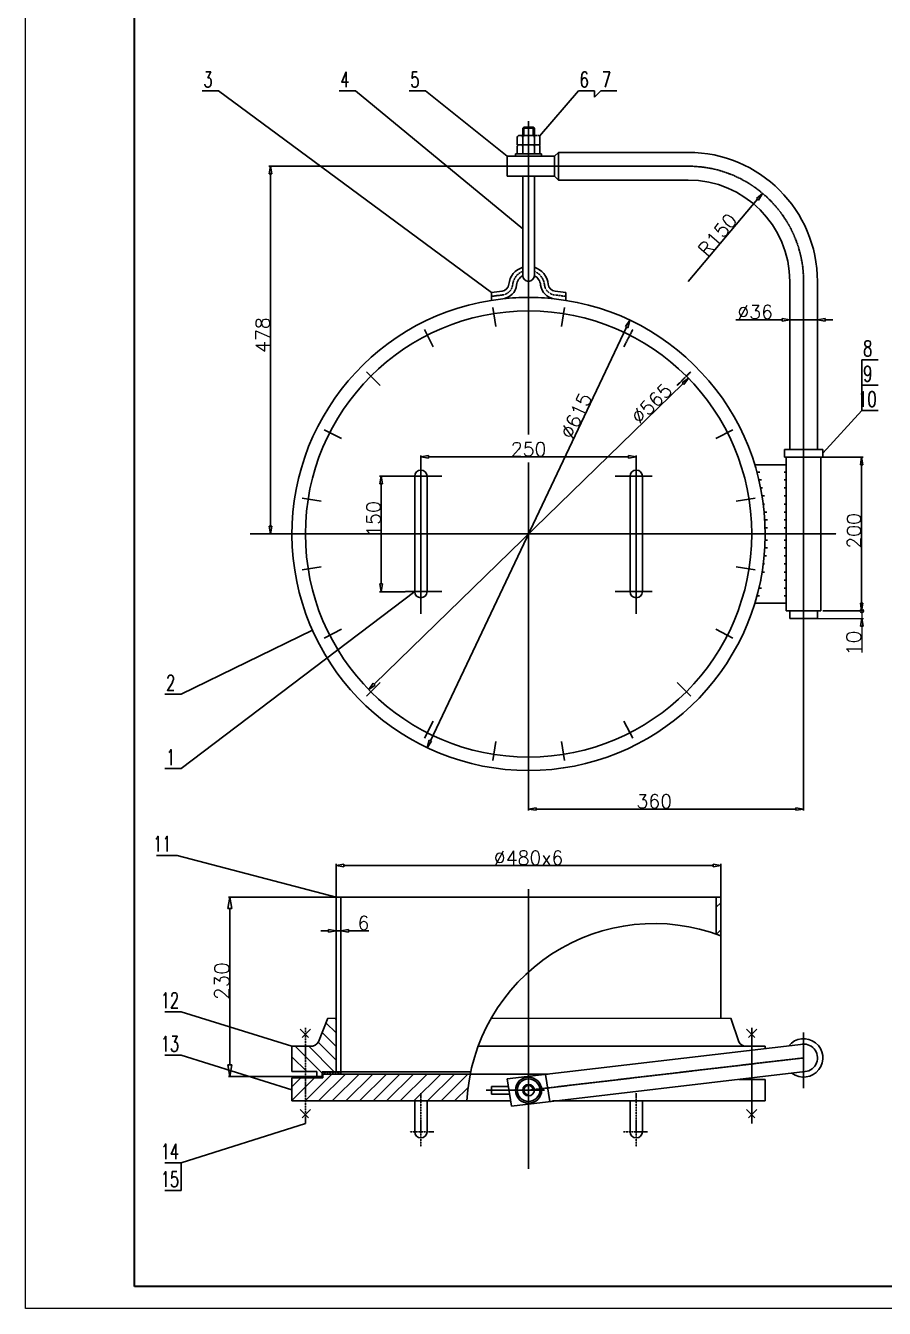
# Model space of a CAD drawing. Header units: millimetres. Extents: x 1541 to 38856, y -668 to 24805.
# Drawn here: x 31784 to 32900, y 17245 to 18912 of the extents above; entities that cross this region are included whole.
import ezdxf
from ezdxf.enums import TextEntityAlignment as Align

# ---------------------------------------------------------------- set-up
doc = ezdxf.new("R2010")
doc.units = ezdxf.units.MM
for name, pattern in [('ACAD_ISO05W100', [33, 24, -3, 0, -3, 0, -3]), ('ACAD_ISO12W100', [22.4, 12, -3, 0.7, -3, 0.7, -3]), ('CENTER', [6.25, 5, -0.5, 0.25, -0.5])]:
    doc.linetypes.add(name, pattern=pattern)
for name, color, linetype in [('2', 1, 'Continuous'), ('CENTER', 7, 'Continuous'), ('TITLE', 9, 'Continuous')]:
    doc.layers.add(name, color=color, linetype=linetype)
doc.layers.add('双点划线', color=6, linetype='ACAD_ISO12W100', lineweight=18)
doc.styles.add('HZ', font='txt.shx', dxfattribs={"width": 0.7, "bigfont": 'gbcbig.shx'})
doc.styles.get("Standard").update_dxf_attribs({"font": 'txt', "bigfont": 'gbcbig.shx'})
doc.dimstyles.get("Standard").update_dxf_attribs({"dimscale": 10, "dimtxt": 3, "dimasz": 2, "dimexe": 2, "dimexo": 0.0625, "dimgap": 1, "dimtad": 0, "dimtih": 1, "dimtoh": 1, "dimdec": 4, "dimzin": 0, "dimdsep": 46, "dimtxsty": 'Standard', "dimcen": 0.09, "dimadec": 0, "dimazin": 0, "dimtfac": 1, "dimtdec": 4, "dimtofl": 0, "dimtmove": 0, "dimatfit": 3, "dimfxl": 1, "dimtolj": 1, "dimtzin": 0, "dimarcsym": 0})

# ---------------------------------------------------------------- blocks, each defined once
blk = doc.blocks.new('_CLOSEDBLANK')
at = {"color": 0, "linetype": 'ByBlock'}
for p, q in [((-1, -0.17), (-1, 0.17)), ((-1, 0.17), (0, 0)), ((0, 0), (-1, -0.17))]:
    blk.add_line(p, q, dxfattribs=at)
blk = doc.blocks.new('*D98')
at = {"layer": 'CENTER', "color": 1, "lineweight": -2, "transparency": 16777216}
for p, q in [((32188, 17779.6), (32188, 17822.6)), ((32198, 17820.6), (32678.1, 17820.6)), ((32688.1, 17779.6), (32688.1, 17822.6))]:
    blk.add_line(p, q, dxfattribs=at)
at = {"layer": 'Defpoints', "color": 0, "transparency": 16777216}
for p in [(32688.1, 17820.6), (32188, 17779.5), (32688.1, 17779.5)]:
    blk.add_point(p, dxfattribs=at)
at = {"layer": 'CENTER', "color": 1, "lineweight": -2, "transparency": 16777216, "xscale": 10, "yscale": 10, "zscale": 10, "rotation": 180}
blk.add_blockref('_CLOSEDBLANK', (32188, 17820.6), dxfattribs=at)
at = {"layer": 'CENTER', "color": 1, "lineweight": -2, "transparency": 16777216, "xscale": 10, "yscale": 10, "zscale": 10}
blk.add_blockref('_CLOSEDBLANK', (32688.1, 17820.6), dxfattribs=at)
at = {"layer": 'CENTER', "color": 1, "transparency": 16777216, "insert": (32438.1, 17830.6), "char_height": 18, "attachment_point": 5}
blk.add_mtext('\\A1;%%C480x6', dxfattribs=at)
blk = doc.blocks.new('*D99')
at = {"layer": 'CENTER', "color": 1, "lineweight": -2, "transparency": 16777216}
for p, q in [((32277.5, 18326.5), (32244.5, 18326.5)), ((32246.5, 18316.5), (32246.5, 18186.5)), ((32277.5, 18176.5), (32244.5, 18176.5))]:
    blk.add_line(p, q, dxfattribs=at)
at = {"layer": 'Defpoints', "color": 0, "transparency": 16777216}
for p in [(32277.6, 18326.5), (32246.5, 18176.5), (32277.6, 18176.5)]:
    blk.add_point(p, dxfattribs=at)
at = {"layer": 'CENTER', "color": 1, "lineweight": -2, "transparency": 16777216, "xscale": 10, "yscale": 10, "zscale": 10}
for p, rotation in [((32246.5, 18326.5), 90), ((32246.5, 18176.5), 270)]:
    blk.add_blockref('_CLOSEDBLANK', p, dxfattribs=dict(at, rotation=rotation))
at = {"layer": 'CENTER', "color": 1, "transparency": 16777216, "insert": (32236.5, 18271), "char_height": 18, "attachment_point": 5, "rotation": 90}
blk.add_mtext('\\A1;150', dxfattribs=at)
blk = doc.blocks.new('*D100')
at = {"layer": 'CENTER', "color": 1, "lineweight": -2, "transparency": 16777216}
for p, q in [((32298.1, 18351.6), (32298.1, 18353.6)), ((32308.1, 18351.6), (32568.1, 18351.6)), ((32578.1, 18351.6), (32578.1, 18353.6))]:
    blk.add_line(p, q, dxfattribs=at)
at = {"layer": 'Defpoints', "color": 0, "transparency": 16777216}
for p in [(32298.1, 18351.5), (32578.1, 18351.6), (32578.1, 18351.5)]:
    blk.add_point(p, dxfattribs=at)
at = {"layer": 'CENTER', "color": 1, "lineweight": -2, "transparency": 16777216, "xscale": 10, "yscale": 10, "zscale": 10, "rotation": 180}
blk.add_blockref('_CLOSEDBLANK', (32298.1, 18351.6), dxfattribs=at)
at = {"layer": 'CENTER', "color": 1, "lineweight": -2, "transparency": 16777216, "xscale": 10, "yscale": 10, "zscale": 10}
blk.add_blockref('_CLOSEDBLANK', (32578.1, 18351.6), dxfattribs=at)
at = {"layer": 'CENTER', "color": 1, "transparency": 16777216, "insert": (32438.1, 18361.6), "char_height": 18, "attachment_point": 5}
blk.add_mtext('\\A1;250', dxfattribs=at)
blk = doc.blocks.new('*D101')
at = {"layer": 'CENTER', "color": 1, "lineweight": -2, "transparency": 16777216}
for p, q in [((32393.3, 18729.5), (32100.5, 18729.5)), ((32102.5, 18719.5), (32102.5, 18261.5)), ((32076.2, 18251.5), (32104.5, 18251.5))]:
    blk.add_line(p, q, dxfattribs=at)
at = {"layer": 'Defpoints', "color": 0, "transparency": 16777216}
for p in [(32393.3, 18729.5), (32076.1, 18251.5), (32102.5, 18251.5)]:
    blk.add_point(p, dxfattribs=at)
at = {"layer": 'CENTER', "color": 1, "lineweight": -2, "transparency": 16777216, "xscale": 10, "yscale": 10, "zscale": 10}
for p, rotation in [((32102.5, 18729.5), 90), ((32102.5, 18251.5), 270)]:
    blk.add_blockref('_CLOSEDBLANK', p, dxfattribs=dict(at, rotation=rotation))
at = {"layer": 'CENTER', "color": 1, "transparency": 16777216, "insert": (32092.5, 18510), "char_height": 18, "attachment_point": 5, "rotation": 90}
blk.add_mtext('\\A1;478', dxfattribs=at)
blk = doc.blocks.new('*D102')
at = {"layer": 'CENTER', "color": 1, "lineweight": -2, "transparency": 16777216}
blk.add_line((32310.6, 17982.7), (32565.5, 18520.3), dxfattribs=at)
at = {"layer": 'Defpoints', "color": 0, "transparency": 16777216}
for p in [(32569.8, 18529.4), (32306.3, 17973.7)]:
    blk.add_point(p, dxfattribs=at)
at = {"layer": 'CENTER', "color": 1, "lineweight": -2, "transparency": 16777216, "xscale": 10, "yscale": 10, "zscale": 10}
for p, rotation in [((32569.8, 18529.4), 64.63164937773121), ((32306.3, 17973.7), 244.6316493777312)]:
    blk.add_blockref('_CLOSEDBLANK', p, dxfattribs=dict(at, rotation=rotation))
at = {"layer": 'CENTER', "color": 1, "transparency": 16777216, "insert": (32499.9, 18405.2), "char_height": 18, "attachment_point": 5, "rotation": 64.6316}
blk.add_mtext('\\A1;%%c615', dxfattribs=at)
blk = doc.blocks.new('*D103')
at = {"layer": 'CENTER', "color": 1, "lineweight": -2, "transparency": 16777216}
blk.add_line((32237.5, 18056.2), (32638.7, 18446.8), dxfattribs=at)
at = {"layer": 'Defpoints', "color": 0, "transparency": 16777216}
for p in [(32645.9, 18453.8), (32230.3, 18049.2)]:
    blk.add_point(p, dxfattribs=at)
at = {"layer": 'CENTER', "color": 1, "lineweight": -2, "transparency": 16777216, "xscale": 10, "yscale": 10, "zscale": 10}
for p, rotation in [((32645.9, 18453.8), 44.23237236222593), ((32230.3, 18049.2), 224.2323723622259)]:
    blk.add_blockref('_CLOSEDBLANK', p, dxfattribs=dict(at, rotation=rotation))
at = {"layer": 'CENTER', "color": 1, "transparency": 16777216, "insert": (32598, 18421.1), "char_height": 18, "attachment_point": 5, "rotation": 44.2324}
blk.add_mtext('\\A1;%%c565', dxfattribs=at)
blk = doc.blocks.new('*D104')
at = {"layer": 'CENTER', "color": 1, "lineweight": -2, "transparency": 16777216}
blk.add_line((32645.6, 18579.5), (32735.8, 18686.6), dxfattribs=at)
at = {"layer": 'Defpoints', "color": 0, "transparency": 16777216}
for p in [(32742.2, 18694.2), (32645.6, 18579.5)]:
    blk.add_point(p, dxfattribs=at)
at = {"layer": 'CENTER', "color": 1, "lineweight": -2, "transparency": 16777216, "xscale": 10, "yscale": 10, "zscale": 10, "rotation": 49.89302261797197}
blk.add_blockref('_CLOSEDBLANK', (32742.2, 18694.2), dxfattribs=at)
at = {"layer": 'CENTER', "color": 1, "transparency": 16777216, "insert": (32683.8, 18640.4), "char_height": 18, "attachment_point": 5, "rotation": 49.893}
blk.add_mtext('\\A1;R150', dxfattribs=at)
blk = doc.blocks.new('*D105')
at = {"layer": 'CENTER', "color": 1, "lineweight": -2, "transparency": 16777216}
for p, q in [((32767.6, 18530), (32707.6, 18530)), ((32777.6, 18534.4), (32777.6, 18528)), ((32813.6, 18530), (32777.6, 18530)), ((32813.6, 18534.4), (32813.6, 18528)), ((32823.6, 18530), (32833.6, 18530))]:
    blk.add_line(p, q, dxfattribs=at)
at = {"layer": 'Defpoints', "color": 0, "transparency": 16777216}
for p in [(32777.6, 18534.5), (32777.6, 18530), (32813.6, 18534.5)]:
    blk.add_point(p, dxfattribs=at)
at = {"layer": 'CENTER', "color": 1, "lineweight": -2, "transparency": 16777216, "xscale": 10, "yscale": 10, "zscale": 10}
blk.add_blockref('_CLOSEDBLANK', (32777.6, 18530), dxfattribs=at)
at = {"layer": 'CENTER', "color": 1, "lineweight": -2, "transparency": 16777216, "xscale": 10, "yscale": 10, "zscale": 10, "rotation": 180}
blk.add_blockref('_CLOSEDBLANK', (32813.6, 18530), dxfattribs=at)
at = {"layer": 'CENTER', "color": 1, "transparency": 16777216, "insert": (32732.6, 18540), "char_height": 18, "attachment_point": 5}
blk.add_mtext('\\A1;%%C36', dxfattribs=at)
blk = doc.blocks.new('*D106')
at = {"layer": 'CENTER', "color": 1, "lineweight": -2, "transparency": 16777216}
for p, q in [((32178.1, 17735.8), (32168.1, 17735.8)), ((32188.1, 17736.2), (32188.1, 17733.8)), ((32188.1, 17735.8), (32194.1, 17735.8)), ((32194.1, 17736.2), (32194.1, 17733.8)), ((32204.1, 17735.8), (32230.5, 17735.8))]:
    blk.add_line(p, q, dxfattribs=at)
at = {"layer": 'Defpoints', "color": 0, "transparency": 16777216}
for p in [(32188.1, 17736.3), (32194.1, 17736.3), (32194.1, 17735.8)]:
    blk.add_point(p, dxfattribs=at)
at = {"layer": 'CENTER', "color": 1, "lineweight": -2, "transparency": 16777216, "xscale": 10, "yscale": 10, "zscale": 10}
blk.add_blockref('_CLOSEDBLANK', (32188.1, 17735.8), dxfattribs=at)
at = {"layer": 'CENTER', "color": 1, "lineweight": -2, "transparency": 16777216, "xscale": 10, "yscale": 10, "zscale": 10, "rotation": 180}
blk.add_blockref('_CLOSEDBLANK', (32194.1, 17735.8), dxfattribs=at)
at = {"layer": 'CENTER', "color": 1, "transparency": 16777216, "insert": (32223.5, 17745.8), "char_height": 18, "attachment_point": 5}
blk.add_mtext('\\A1;6', dxfattribs=at)
blk = doc.blocks.new('*D119')
at = {"layer": 'CENTER', "color": 1, "lineweight": -2, "transparency": 16777216}
for p, q in [((32795.6, 18115.2), (32795.6, 17892)), ((32438.1, 17900.7), (32438.1, 17892)), ((32448.1, 17894), (32785.6, 17894))]:
    blk.add_line(p, q, dxfattribs=at)
at = {"layer": 'Defpoints', "color": 0, "transparency": 16777216}
for p in [(32795.6, 18115.3), (32438.1, 17900.8), (32795.6, 17894)]:
    blk.add_point(p, dxfattribs=at)
at = {"layer": 'CENTER', "color": 1, "lineweight": -2, "transparency": 16777216, "xscale": 10, "yscale": 10, "zscale": 10, "rotation": 180}
blk.add_blockref('_CLOSEDBLANK', (32438.1, 17894), dxfattribs=at)
at = {"layer": 'CENTER', "color": 1, "lineweight": -2, "transparency": 16777216, "xscale": 10, "yscale": 10, "zscale": 10}
blk.add_blockref('_CLOSEDBLANK', (32795.6, 17894), dxfattribs=at)
at = {"layer": 'CENTER', "color": 1, "transparency": 16777216, "insert": (32601.5, 17904), "char_height": 18, "attachment_point": 5}
blk.add_mtext('\\A1;360', dxfattribs=at)
blk = doc.blocks.new('*D120')
at = {"layer": 'CENTER', "color": 1, "lineweight": -2, "transparency": 16777216}
for p, q in [((32820.7, 18351.5), (32873, 18351.5)), ((32871, 18341.5), (32871, 18161.5)), ((32820.7, 18151.5), (32873, 18151.5))]:
    blk.add_line(p, q, dxfattribs=at)
at = {"layer": 'Defpoints', "color": 0, "transparency": 16777216}
for p in [(32820.6, 18351.5), (32820.6, 18151.5), (32871, 18151.5)]:
    blk.add_point(p, dxfattribs=at)
at = {"layer": 'CENTER', "color": 1, "lineweight": -2, "transparency": 16777216, "xscale": 10, "yscale": 10, "zscale": 10}
for p, rotation in [((32871, 18351.5), 90), ((32871, 18151.5), 270)]:
    blk.add_blockref('_CLOSEDBLANK', p, dxfattribs=dict(at, rotation=rotation))
at = {"layer": 'CENTER', "color": 1, "transparency": 16777216, "insert": (32861, 18255.5), "char_height": 18, "attachment_point": 5, "rotation": 90}
blk.add_mtext('\\A1;200', dxfattribs=at)
blk = doc.blocks.new('*D124')
at = {"layer": 'CENTER', "color": 1, "lineweight": -2, "transparency": 16777216}
for p, q in [((32188, 17779.5), (32047.9, 17779.5)), ((32049.9, 17764.5), (32049.9, 17561.5)), ((32163, 17546.5), (32047.9, 17546.5))]:
    blk.add_line(p, q, dxfattribs=at)
at = {"layer": 'Defpoints', "color": 0, "transparency": 16777216}
for p in [(32188.1, 17779.5), (32049.9, 17546.5), (32163.1, 17546.5)]:
    blk.add_point(p, dxfattribs=at)
at = {"layer": 'CENTER', "color": 1, "lineweight": -2, "transparency": 16777216, "xscale": 15, "yscale": 15, "zscale": 15}
for p, rotation in [((32049.9, 17779.5), 90), ((32049.9, 17546.5), 270)]:
    blk.add_blockref('_CLOSEDBLANK', p, dxfattribs=dict(at, rotation=rotation))
at = {"layer": 'CENTER', "color": 1, "transparency": 16777216, "insert": (32039.4, 17670.3), "char_height": 19, "attachment_point": 5, "rotation": 90}
blk.add_mtext('\\A1;230', dxfattribs=at)
blk = doc.blocks.new('_DOTSMALL')
at = {"color": 0, "linetype": 'ByBlock', "const_width": 0.5}
blk.add_lwpolyline([(-0.0625, 0, 1), (0.0625, 0, 1)], format="xyb", close=True, dxfattribs=at)
blk = doc.blocks.new('*D135')
at = {"layer": '2', "color": 1, "lineweight": 0, "transparency": 16777216}
for p, q in [((32871.3, 18151.5), (32871.3, 18161.5)), ((32813.7, 18141.5), (32873.3, 18141.5)), ((32820.7, 18151.5), (32873.3, 18151.5)), ((32871.3, 18151.5), (32871.3, 18141.5)), ((32871.3, 18131.5), (32871.3, 18097.3))]:
    blk.add_line(p, q, dxfattribs=at)
at = {"layer": 'Defpoints', "color": 0, "transparency": 16777216}
for p in [(32813.6, 18141.5), (32820.7, 18151.5), (32871.3, 18141.5)]:
    blk.add_point(p, dxfattribs=at)
at = {"layer": '2', "color": 1, "lineweight": 0, "transparency": 16777216, "xscale": 10, "yscale": 10, "zscale": 10}
for name, p, rotation in [('_DOTSMALL', (32871.3, 18151.5), 270), ('_CLOSEDBLANK', (32871.3, 18141.5), 90)]:
    blk.add_blockref(name, p, dxfattribs=dict(at, rotation=rotation))
at = {"layer": '2', "color": 1, "lineweight": 0, "transparency": 16777216, "insert": (32860.8, 18109.4), "char_height": 19, "attachment_point": 5, "rotation": 90}
blk.add_mtext('\\A1;10', dxfattribs=at)

msp = doc.modelspace()

# ---------------------------------------------------------------- hatches: boundary and pattern name
at = {"layer": 'CENTER'}
h = msp.add_hatch(dxfattribs=at)
h.set_pattern_fill('ANSI31', color=1, scale=200, style=0)
h.set_pattern_definition([(45, (31584.451, 17799.964), (-17.67767, 17.67767), [])])
h.paths.add_polyline_path([(32688.09, 17779.51), (32682.09, 17779.51), (32682.09, 17731.45, -0.0065386), (32688.09, 17729.26)])
h = msp.add_hatch(dxfattribs=at)
h.set_pattern_fill('ANSI37', color=1, scale=20, style=0)
h.set_pattern_definition([(45, (31584.4514, 17799.9638), (-1.767767, 1.767767), []), (135, (31584.4514, 17799.9638), (-1.767767, -1.767767), [])])
h.paths.add_polyline_path([(32194.09, 17552.42), (32169.69, 17552.42), (32169.69, 17549.51), (32194.09, 17549.51)])

# ---------------------------------------------------------------- linework, layer by layer
at = {"color": 0, "lineweight": 0}
for p, q in [((32177.05, 17622.09), (32188.09, 17622.09)), ((32389.63, 17622.09), (32701.12, 17622.09))]:
    msp.add_line(p, q, dxfattribs=at)
at = {"layer": '2', "color": 1, "lineweight": 0}
msp.add_line((32194.09, 17552.42), (32194.09, 17549.51), dxfattribs=at)
at = {"layer": 'CENTER', "color": 1}
for p, q in [((32034.95, 18827.46), (32013.95, 18827.46)), ((32389.84, 18565.32), (32034.95, 18827.46)), ((32212.95, 18827.46), (32191.95, 18827.46)), ((32430.59, 18648.26), (32212.95, 18827.46)), ((32303.95, 18827.46), (32282.95, 18827.46)), ((32410.34, 18742.51), (32303.95, 18827.46)), ((32452.11, 18768.78), (32502.95, 18827.46)), ((32523.95, 18827.46), (32502.95, 18827.46)), ((32523.95, 18827.46), (32523.95, 18819.46)), ((32523.95, 18819.46), (32531.95, 18827.46)), ((32552.95, 18827.46), (32531.95, 18827.46)), ((32432.09, 18780.26), (32432.09, 18769.51)), ((32444.09, 18780.26), (32444.09, 18769.51)), ((32395.38, 18521.16), (32391.45, 18545.96)), ((32480.8, 18521.16), (32484.72, 18545.96)), ((32314.14, 18494.77), (32302.74, 18517.14)), ((32892.45, 18477.96), (32871.45, 18477.96)), ((32871.45, 18477.96), (32871.45, 18411.96)), ((32245.04, 18444.56), (32227.28, 18462.32)), ((32892.45, 18444.96), (32871.45, 18444.96)), ((32820.59, 18356.51), (32871.45, 18411.96)), ((32892.45, 18411.96), (32871.45, 18411.96)), ((32194.83, 18375.46), (32172.46, 18386.86)), ((32681.34, 18375.46), (32703.72, 18386.86)), ((32738.84, 18332.01), (32734.86, 18332.01)), ((32773.09, 18332.01), (32770.09, 18332.01)), ((32740.84, 18321.76), (32737.46, 18321.76)), ((32742.09, 18311.51), (32739.68, 18311.51)), ((32773.09, 18321.76), (32770.09, 18321.76)), ((32773.09, 18311.51), (32770.09, 18311.51)), ((32168.44, 18294.22), (32143.64, 18298.15)), ((32707.74, 18294.22), (32732.54, 18298.15)), ((32744.84, 18301.26), (32741.54, 18301.26)), ((32744.84, 18290.26), (32743.14, 18290.26)), ((32773.09, 18301.26), (32770.09, 18301.26)), ((32773.09, 18290.26), (32770.09, 18290.26)), ((32747.84, 18280.01), (32744.26, 18280.01)), ((32773.09, 18280.01), (32770.09, 18280.01)), ((32748.59, 18269.76), (32745.05, 18269.76)), ((32748.59, 18259.51), (32745.48, 18259.51)), ((32773.09, 18269.76), (32770.09, 18269.76)), ((32773.09, 18259.51), (32770.09, 18259.51)), ((32748.59, 18243.51), (32745.48, 18243.51)), ((32773.09, 18243.51), (32770.09, 18243.51)), ((32748.59, 18233.26), (32745.05, 18233.26)), ((32773.09, 18233.26), (32770.09, 18233.26)), ((32168.44, 18208.8), (32143.64, 18204.88)), ((32707.74, 18208.8), (32732.54, 18204.88)), ((32744.84, 18212.76), (32743.14, 18212.76)), ((32747.34, 18223.01), (32744.26, 18223.01)), ((32773.09, 18223.01), (32770.09, 18223.01)), ((32773.09, 18212.76), (32770.09, 18212.76)), ((32740.84, 18191.51), (32739.68, 18191.51)), ((32744.84, 18201.76), (32741.54, 18201.76)), ((32773.09, 18201.76), (32770.09, 18201.76)), ((32773.09, 18191.51), (32770.09, 18191.51)), ((32290.09, 18176.51), (31986.45, 17946.46)), ((32740.84, 18181.26), (32737.46, 18181.26)), ((32773.09, 18181.26), (32770.09, 18181.26)), ((32738.09, 18171.01), (32734.86, 18171.01)), ((32773.09, 18171.01), (32770.09, 18171.01)), ((32157.23, 18126.31), (31986.45, 18043.46)), ((32194.83, 18127.57), (32172.46, 18116.17)), ((32681.34, 18127.57), (32703.72, 18116.17)), ((32245.04, 18058.46), (32227.28, 18040.71)), ((32631.14, 18058.46), (32648.89, 18040.71)), ((31986.45, 18043.46), (31965.45, 18043.46)), ((32314.14, 18008.26), (32302.74, 17985.88)), ((32562.03, 18008.26), (32573.43, 17985.88)), ((32395.38, 17981.86), (32391.45, 17957.06)), ((32480.8, 17981.86), (32484.72, 17957.06)), ((31986.45, 17946.46), (31965.45, 17946.46)), ((31981.55, 17833.52), (31954.59, 17833.52)), ((32188.03, 17779.51), (31981.55, 17833.52)), ((31986.45, 17630.46), (31965.45, 17630.46)), ((32130.59, 17585.51), (31986.45, 17630.46)), ((32188.09, 17602.91), (32174.75, 17616.25)), ((32188.09, 17620.59), (32186.59, 17622.09)), ((32188.09, 17567.56), (32164.71, 17590.93)), ((32188.09, 17585.24), (32169.76, 17603.57)), ((31986.45, 17573.96), (31965.45, 17573.96)), ((32130.59, 17529.01), (31986.45, 17573.96)), ((32148.09, 17572.2), (32134.78, 17585.51)), ((32185.55, 17552.42), (32152.46, 17585.51)), ((32149.83, 17552.78), (32130.59, 17572.03)), ((32169.69, 17550.6), (32148.09, 17572.2)), ((32130.59, 17532.93), (32142.15, 17544.49)), ((32148.09, 17515.07), (32182.53, 17549.51)), ((32148.09, 17532.75), (32159.83, 17544.49)), ((32165.21, 17514.51), (32200.21, 17549.51)), ((32182.88, 17514.51), (32217.88, 17549.51)), ((32200.56, 17514.51), (32235.56, 17549.51)), ((32218.24, 17514.51), (32253.24, 17549.51)), ((32235.92, 17514.51), (32270.92, 17549.51)), ((32253.59, 17514.51), (32288.59, 17549.51)), ((32271.27, 17514.51), (32306.27, 17549.51)), ((32288.95, 17514.51), (32323.95, 17549.51)), ((32306.63, 17514.51), (32341.63, 17549.51)), ((32324.31, 17514.51), (32359.31, 17549.51)), ((32130.59, 17515.25), (32148.09, 17532.75)), ((32341.98, 17514.51), (32359.44, 17531.97)), ((32458.84, 17528.51), (32383.09, 17528.51)), ((32147.53, 17514.51), (32148.09, 17515.07)), ((32148.09, 17485.01), (31986.45, 17433.95)), ((31986.45, 17433.95), (31965.45, 17433.95)), ((31986.45, 17433.95), (31986.45, 17397.95)), ((31986.45, 17397.95), (31965.45, 17397.95))]:
    msp.add_line(p, q, dxfattribs=at)
at = {"layer": 'CENTER'}
for p, q in [((32432.09, 18780.26), (32430.59, 18778.76)), ((32430.59, 18778.76), (32430.59, 18769.51)), ((32430.59, 18778.76), (32445.59, 18778.76)), ((32432.09, 18780.26), (32444.09, 18780.26)), ((32444.09, 18780.26), (32445.59, 18778.76)), ((32445.59, 18778.76), (32445.59, 18769.51)), ((32423.34, 18767.01), (32423.34, 18757.51)), ((32423.34, 18757.51), (32438.09, 18757.51)), ((32425.84, 18769.51), (32438.09, 18769.51)), ((32425.84, 18769.51), (32426.84, 18769.51)), ((32425.84, 18757.51), (32426.84, 18757.51)), ((32430.59, 18767.01), (32430.59, 18757.51)), ((32449.34, 18769.51), (32438.09, 18769.51)), ((32452.84, 18757.51), (32438.09, 18757.51)), ((32445.59, 18767.01), (32445.59, 18757.51)), ((32452.84, 18767.01), (32452.84, 18757.51)), ((32410.34, 18742.51), (32410.34, 18716.51)), ((32410.34, 18742.51), (32471.84, 18742.51)), ((32421.09, 18745.51), (32455.09, 18745.51)), ((32421.09, 18745.51), (32421.09, 18742.51)), ((32423.34, 18755.01), (32423.34, 18745.51)), ((32430.59, 18755.01), (32430.59, 18745.51)), ((32445.59, 18755.01), (32445.59, 18745.51)), ((32452.84, 18755.01), (32452.84, 18745.51)), ((32455.09, 18745.51), (32455.09, 18742.51)), ((32471.84, 18742.51), (32476.84, 18747.51)), ((32471.84, 18716.51), (32471.84, 18742.51)), ((32476.84, 18747.51), (32645.59, 18747.51)), ((32476.84, 18747.51), (32476.84, 18711.51)), ((32410.34, 18716.51), (32471.84, 18716.51)), ((32430.59, 18716.51), (32430.59, 18587.36)), ((32445.59, 18716.51), (32445.59, 18587.36)), ((32471.84, 18716.51), (32476.84, 18711.51)), ((32476.84, 18711.51), (32645.59, 18711.51)), ((32777.59, 18579.51), (32777.59, 18361.51)), ((32813.59, 18579.51), (32813.59, 18361.51)), ((32389.84, 18555.2), (32389.84, 18565.32)), ((32486.34, 18555.2), (32486.34, 18565.32)), ((32770.59, 18361.51), (32795.59, 18361.51)), ((32770.59, 18361.51), (32770.59, 18351.51)), ((32820.59, 18361.51), (32795.59, 18361.51)), ((32820.59, 18361.51), (32820.59, 18351.51)), ((32732.12, 18341.51), (32773.09, 18341.51)), ((32770.59, 18351.51), (32820.59, 18351.51)), ((32773.09, 18351.51), (32773.09, 18151.51)), ((32818.09, 18351.51), (32818.09, 18151.51)), ((32290.09, 18326.51), (32290.09, 18176.51)), ((32306.09, 18326.51), (32306.09, 18176.51)), ((32570.09, 18326.51), (32570.09, 18176.51)), ((32586.09, 18326.51), (32586.09, 18176.51)), ((32732.12, 18161.51), (32773.09, 18161.51)), ((32773.09, 18151.51), (32818.09, 18151.51)), ((32777.59, 18151.51), (32777.59, 18141.51)), ((32813.59, 18141.51), (32777.59, 18141.51)), ((32813.59, 18151.51), (32813.59, 18141.51)), ((32188.09, 17779.51), (32188.09, 17552.42)), ((32188.09, 17779.51), (32438.09, 17779.51)), ((32194.09, 17779.51), (32194.09, 17552.42)), ((32688.09, 17779.51), (32438.09, 17779.51)), ((32682.09, 17779.51), (32682.09, 17731.45)), ((32688.09, 17779.51), (32688.09, 17622.09)), ((32141.34, 17607.76), (32152.21, 17596.89)), ((32154.84, 17607.76), (32143.96, 17596.89)), ((32164.89, 17591.22), (32177.05, 17622.09)), ((32711.28, 17591.22), (32701.12, 17622.09)), ((32721.34, 17607.76), (32732.21, 17596.89)), ((32734.84, 17607.76), (32723.96, 17596.89)), ((32154.68, 17585.51), (32130.59, 17585.51)), ((32130.59, 17552.78), (32130.59, 17585.51)), ((32372.57, 17585.51), (32745.59, 17585.51)), ((32410.34, 17543.25), (32795.59, 17588.51)), ((32745.59, 17582.64), (32745.59, 17585.51)), ((32163.09, 17552.78), (32130.59, 17552.78)), ((32130.59, 17544.49), (32130.59, 17514.51)), ((32170.7, 17544.49), (32130.59, 17544.49)), ((32163.09, 17546.51), (32163.09, 17552.78)), ((32169.69, 17546.51), (32163.09, 17546.51)), ((32362.95, 17552.42), (32169.69, 17552.42)), ((32169.69, 17552.42), (32169.69, 17546.51)), ((32194.09, 17549.51), (32169.69, 17549.51)), ((32170.7, 17549.51), (32170.7, 17544.49)), ((32194.09, 17549.51), (32362.34, 17549.51)), ((32362.34, 17549.51), (32463.62, 17549.51)), ((32410.34, 17543.25), (32415.94, 17507.92)), ((32415.94, 17507.92), (32797.68, 17552.63)), ((32460.23, 17549.11), (32465.84, 17513.76)), ((32711.27, 17542.51), (32745.59, 17542.51)), ((32745.59, 17542.51), (32745.59, 17514.51)), ((32389.84, 17533.51), (32389.84, 17523.51)), ((32411.88, 17533.51), (32389.84, 17533.51)), ((32413.47, 17523.51), (32389.84, 17523.51)), ((32414.9, 17514.51), (32130.59, 17514.51)), ((32290.09, 17514.51), (32290.09, 17474.51)), ((32306.09, 17514.51), (32306.09, 17474.51)), ((32469.18, 17514.51), (32745.59, 17514.51)), ((32570.09, 17514.51), (32570.09, 17474.51)), ((32586.09, 17514.51), (32586.09, 17474.51)), ((32141.34, 17503.51), (32152.21, 17492.64)), ((32154.84, 17503.51), (32143.96, 17492.64)), ((32721.34, 17503.51), (32732.21, 17492.64)), ((32734.84, 17503.51), (32723.96, 17492.64))]:
    msp.add_line(p, q, dxfattribs=at)
at = {"layer": 'CENTER', "color": 1, "linetype": 'CENTER', "ltscale": 0.3}
for p, q in [((32438.09, 18788.26), (32438.09, 18380.73)), ((32393.34, 18729.51), (32645.59, 18729.51)), ((32795.59, 18579.51), (32795.59, 18115.26)), ((32562.03, 18494.77), (32573.43, 18517.14)), ((32631.14, 18444.56), (32648.89, 18462.32)), ((32298.09, 18351.51), (32298.09, 18147.51)), ((32438.09, 18344.51), (32438.09, 17900.76)), ((32578.09, 18351.51), (32578.09, 18147.51)), ((32325.34, 18326.51), (32277.59, 18326.51)), ((32550.84, 18326.51), (32598.59, 18326.51)), ((32076.09, 18251.51), (32838.09, 18251.51)), ((32325.34, 18176.51), (32277.59, 18176.51)), ((32550.84, 18176.51), (32598.59, 18176.51)), ((32438.09, 17789.75), (32438.09, 17426.26)), ((32795.59, 17570.51), (32438.09, 17528.51))]:
    msp.add_line(p, q, dxfattribs=at)
at = {"layer": 'CENTER', "color": 1, "linetype": 'ACAD_ISO05W100', "ltscale": 0.1}
for p, q in [((32148.09, 17609.76), (32148.09, 17485.01)), ((32298.09, 17524.51), (32298.09, 17455.26)), ((32578.09, 17524.51), (32578.09, 17455.26)), ((32314.84, 17474.51), (32283.34, 17474.51)), ((32561.34, 17474.51), (32592.84, 17474.51))]:
    msp.add_line(p, q, dxfattribs=at)
at = {"layer": 'CENTER', "color": 1, "linetype": 'CENTER', "ltscale": 0.1}
for p, q in [((32728.09, 17609.76), (32728.09, 17485.01)), ((32795.59, 17603.51), (32795.59, 17531.26))]:
    msp.add_line(p, q, dxfattribs=at)
at = {"layer": 'CENTER', "color": 1}
msp.add_circle((32438.09, 18251.51), 290, dxfattribs=at)
at = {"layer": 'CENTER'}
for radius in [17, 14.75, 7.5]:
    msp.add_circle((32438.09, 17528.51), radius, dxfattribs=at)
for centre, radius, start, end in [((32425.84, 18767.01), 2.5, 90, 180), ((32425.84, 18755.01), 2.5, 90, 180), ((32428.09, 18767.01), 2.5, 0, 90), ((32428.09, 18755.01), 2.5, 0, 90), ((32433.09, 18767.01), 2.5, 90, 180), ((32433.09, 18755.01), 2.5, 90, 180), ((32443.09, 18767.01), 2.5, 0, 90), ((32443.09, 18755.01), 2.5, 0, 90), ((32448.09, 18767.01), 2.5, 90, 180), ((32448.09, 18755.01), 2.5, 90, 180), ((32450.34, 18767.01), 2.5, 0, 90), ((32450.34, 18755.01), 2.5, 0, 90), ((32645.59, 18579.51), 168, 0, 90), ((32645.59, 18579.51), 132, 0, 90), ((32438.09, 18573.51), 25.75, 106.93353, 174.28112), ((32438.09, 18573.51), 25.75, 5.71888, 73.06647), ((32402.52, 18577.08), 10, 276.2356, 354.28112), ((32402.52, 18577.08), 20, 276.2356, 354.28112), ((32438.09, 18573.51), 15.75, 118.43689, 174.28112), ((32438.09, 18587.36), 7.5, 180, 0), ((32438.09, 18573.51), 15.75, 5.71888, 61.56311), ((32473.66, 18577.08), 20, 185.71888, 263.7644), ((32473.66, 18577.08), 10, 185.71888, 263.7644), ((32438.09, 18251.51), 307.5, 96.2356, 83.7644), ((32438.09, 18251.51), 317.5, 96.2356, 98.74102), ((32438.09, 18251.51), 307.5, 90, 96.2356), ((32438.09, 18251.51), 307.5, 83.7644, 90), ((32438.09, 18251.51), 317.5, 81.25898, 83.7644), ((32298.09, 18326.51), 8, 0, 180), ((32578.09, 18326.51), 8, 0, 180), ((32298.09, 18176.51), 8, 180, 0), ((32578.09, 18176.51), 8, 180, 0), ((32154.68, 17597.51), 12, 270, 328.3552), ((32721.5, 17597.51), 12, 211.6448, 270), ((32795.59, 17570.51), 25, 232.73556, 141.05061), ((32795.59, 17570.51), 18, 276.68108, 103.40108), ((32298.09, 17474.51), 8, 180, 0), ((32578.09, 17474.51), 8, 180, 0)]:
    msp.add_arc(centre, radius, start, end, dxfattribs=at)
at = {"layer": 'CENTER', "color": 1, "linetype": 'CENTER', "ltscale": 0.3}
msp.add_arc((32645.59, 18579.51), 150, 0, 90, dxfattribs=at)
at = {"layer": 'CENTER', "color": 1, "linetype": 'ACAD_ISO05W100', "ltscale": 0.1}
for centre, radius, start, end in [((32438.09, 18573.51), 20.75, 111.18901, 174.28112), ((32438.09, 18573.51), 20.75, 5.71888, 68.81099), ((32402.52, 18577.08), 15, 276.2356, 354.28112), ((32473.66, 18577.08), 15, 185.71888, 263.7644), ((32438.09, 18251.51), 312.5, 96.2356, 98.882), ((32438.09, 18251.51), 312.5, 81.118, 83.7644)]:
    msp.add_arc(centre, radius, start, end, dxfattribs=at)
at = {"layer": 'CENTER', "color": 1}
msp.add_arc((32601.6, 17500.96), 244.14, 69.25187, 176.81721, dxfattribs=at)
at = {"layer": 'CENTER', "color": 0}
msp.add_arc((32438.09, 17528.51), 6, 0, 270, dxfattribs=at)
at = {"layer": 'Defpoints', "color": 0, "linetype": 'ByBlock'}
for p in [(32130.59, 17585.51), (32130.59, 17555.51), (32130.59, 17542.51), (32130.59, 17514.51)]:
    msp.add_point(p, dxfattribs=at)
at = {"layer": 'TITLE', "color": 0, "linetype": 'ByBlock', "lineweight": 35}
for p, q in [((31926.13, 17273.27), (31926.13, 20552.96)), ((34114.09, 17273.27), (31926.13, 17273.27))]:
    msp.add_line(p, q, dxfattribs=at)
at = {"layer": '双点划线', "color": 1, "linetype": 'ByBlock'}
for p, q in [((31784.45, 17244.93), (31784.45, 20588.46)), ((34164.59, 17244.93), (31784.45, 17244.93))]:
    msp.add_line(p, q, dxfattribs=at)

# ---------------------------------------------------------------- texts
at = {"layer": 'TITLE', "color": 1, "linetype": 'ByBlock', "style": 'HZ', "width": 0.7}
for s, p in [('3', (32027.42, 18842.18)), ('4', (32205.42, 18842.18)), ('5', (32296.42, 18842.18)), ('6', (32516.42, 18842.18)), ('7', (32545.42, 18842.18)), ('8', (32884.92, 18492.68)), ('9', (32884.92, 18459.68)), ('10', (32890.42, 18426.68)), ('2', (31978.92, 18058.18)), ('1', (31978.92, 17961.18)), ('11', (31973.96, 17848.67)), ('12', (31983.92, 17645.18)), ('13', (31983.92, 17588.68)), ('14', (31983.92, 17448.67)), ('15', (31983.92, 17412.67))]:
    msp.add_text(s, height=20, dxfattribs=at).set_placement(p, align=Align.MIDDLE_RIGHT)

# ---------------------------------------------------------------- dimensions: what is measured, and where the dimension line sits
at = {"layer": '2', "color": 1, "lineweight": 0}
dim = msp.add_linear_dim(base=(32871.27, 18141.51), p1=(32820.65, 18151.51), p2=(32813.59, 18141.51), angle=90, dimstyle='Standard', override={"dimscale": 1, "dimtxt": 19, "dimasz": 10, "dimtad": 1, "dimtih": 0, "dimtoh": 0, "dimdec": 0, "dimdsep": 0, "dimblk1": 'DOTSMALL', "dimblk2": 'CLOSEDBLANK', "dimsah": 1, "dimclrd": 1, "dimclre": 1, "dimclrt": 1, "dimtdec": 0, "dimtofl": 1, "dimatfit": 1, "dimldrblk": 'CLOSEDBLANK', "dimlwd": 0, "dimlwe": 0}, dxfattribs=at)
dim.commit()
dim.dimension.update_dxf_attribs({"geometry": '*D135', "text_midpoint": (32871.27, 18109.43), "dimtype": 160})
at = {"layer": 'CENTER', "color": 1}
for base, p1, p2, text, override, picture, middle in [((32102.45, 18251.51), (32393.34, 18729.51), (32076.09, 18251.51), '478', {"dimscale": 1, "dimtxt": 18, "dimasz": 10, "dimtad": 1, "dimtih": 0, "dimtoh": 0, "dimdec": 0, "dimblk1": 'CLOSEDBLANK', "dimblk2": 'CLOSEDBLANK', "dimsah": 1, "dimclrd": 1, "dimclre": 1, "dimclrt": 1, "dimtdec": 0, "dimtofl": 1, "dimatfit": 1}, '*D101', (32102.45, 18509.96)), ((32049.94, 17546.51), (32188.09, 17779.51), (32163.09, 17546.51), '230', {"dimscale": 1, "dimtxt": 19, "dimasz": 15, "dimtad": 1, "dimtih": 0, "dimtoh": 0, "dimdec": 0, "dimblk1": 'CLOSEDBLANK', "dimblk2": 'CLOSEDBLANK', "dimsah": 1, "dimclrd": 1, "dimclre": 1, "dimclrt": 1, "dimtdec": 0, "dimtofl": 1, "dimatfit": 1}, '*D124', (32049.94, 17670.35))]:
    dim = msp.add_linear_dim(base=base, p1=p1, p2=p2, angle=90, text=text, dimstyle='Standard', override=override, dxfattribs=at)
    dim.commit()
    dim.dimension.update_dxf_attribs({"geometry": picture, "text_midpoint": middle, "dimtype": 160})
dim = msp.add_radius_dim(center=(32645.59, 18579.51), mpoint=(32742.22, 18694.24), dimstyle='Standard', override={"dimscale": 1, "dimtxt": 18, "dimasz": 10, "dimtad": 1, "dimtih": 0, "dimtoh": 0, "dimdec": 0, "dimblk1": 'CLOSEDBLANK', "dimblk2": 'CLOSEDBLANK', "dimsah": 1, "dimclrd": 1, "dimclre": 1, "dimclrt": 1, "dimtdec": 0, "dimtofl": 1, "dimatfit": 1}, dxfattribs=at)
dim.commit()
dim.dimension.update_dxf_attribs({"geometry": '*D104', "text_midpoint": (32691.45, 18633.96), "dimtype": 164})
for base, p1, p2, text, picture, middle in [((32777.59, 18529.96), (32813.59, 18534.46), (32777.59, 18534.46), '%%C36', '*D105', (32732.59, 18529.96)), ((32578.09, 18351.64), (32298.09, 18351.51), (32578.09, 18351.51), '250', '*D100', (32438.09, 18351.64)), ((32795.59, 17893.96), (32438.09, 17900.76), (32795.59, 18115.26), '360', '*D119', (32601.45, 17893.96)), ((32688.09, 17820.65), (32188.03, 17779.51), (32688.09, 17779.51), '%%C480x6', '*D98', (32438.09, 17820.65)), ((32194.09, 17735.77), (32188.09, 17736.27), (32194.09, 17736.27), '6', '*D106', (32223.49, 17735.77))]:
    dim = msp.add_linear_dim(base=base, p1=p1, p2=p2, text=text, dimstyle='Standard', override={"dimscale": 1, "dimtxt": 18, "dimasz": 10, "dimtad": 1, "dimtih": 0, "dimtoh": 0, "dimdec": 0, "dimblk1": 'CLOSEDBLANK', "dimblk2": 'CLOSEDBLANK', "dimsah": 1, "dimclrd": 1, "dimclre": 1, "dimclrt": 1, "dimtdec": 0, "dimtofl": 1, "dimatfit": 1}, dxfattribs=at)
    dim.commit()
    dim.dimension.update_dxf_attribs({"geometry": picture, "text_midpoint": middle, "dimtype": 160})
for p1, p2, text, picture, middle in [((32306.34, 17973.66), (32569.83, 18529.36), '%%c615', '*D102', (32508.95, 18400.96)), ((32230.3, 18049.22), (32645.88, 18453.81), '%%c565', '*D103', (32604.95, 18413.96))]:
    dim = msp.add_diameter_dim_2p(p1=p1, p2=p2, text=text, dimstyle='Standard', override={"dimscale": 1, "dimtxt": 18, "dimasz": 10, "dimtad": 1, "dimtih": 0, "dimtoh": 0, "dimdec": 0, "dimblk1": 'CLOSEDBLANK', "dimblk2": 'CLOSEDBLANK', "dimsah": 1, "dimclrd": 1, "dimclre": 1, "dimclrt": 1, "dimtdec": 0, "dimtofl": 1, "dimatfit": 1}, dxfattribs=at)
    dim.commit()
    dim.dimension.update_dxf_attribs({"geometry": picture, "text_midpoint": middle, "dimtype": 163})
for base, p1, p2, picture, middle in [((32870.95, 18151.51), (32820.59, 18351.51), (32820.59, 18151.51), '*D120', (32870.95, 18255.46)), ((32246.45, 18176.51), (32277.59, 18326.51), (32277.59, 18176.51), '*D99', (32246.45, 18270.96))]:
    dim = msp.add_linear_dim(base=base, p1=p1, p2=p2, angle=90, dimstyle='Standard', override={"dimscale": 1, "dimtxt": 18, "dimasz": 10, "dimtad": 1, "dimtih": 0, "dimtoh": 0, "dimdec": 0, "dimblk1": 'CLOSEDBLANK', "dimblk2": 'CLOSEDBLANK', "dimsah": 1, "dimclrd": 1, "dimclre": 1, "dimclrt": 1, "dimtdec": 0, "dimtofl": 1, "dimatfit": 1}, dxfattribs=at)
    dim.commit()
    dim.dimension.update_dxf_attribs({"geometry": picture, "text_midpoint": middle, "dimtype": 160})

doc.saveas('drawing.dxf')
